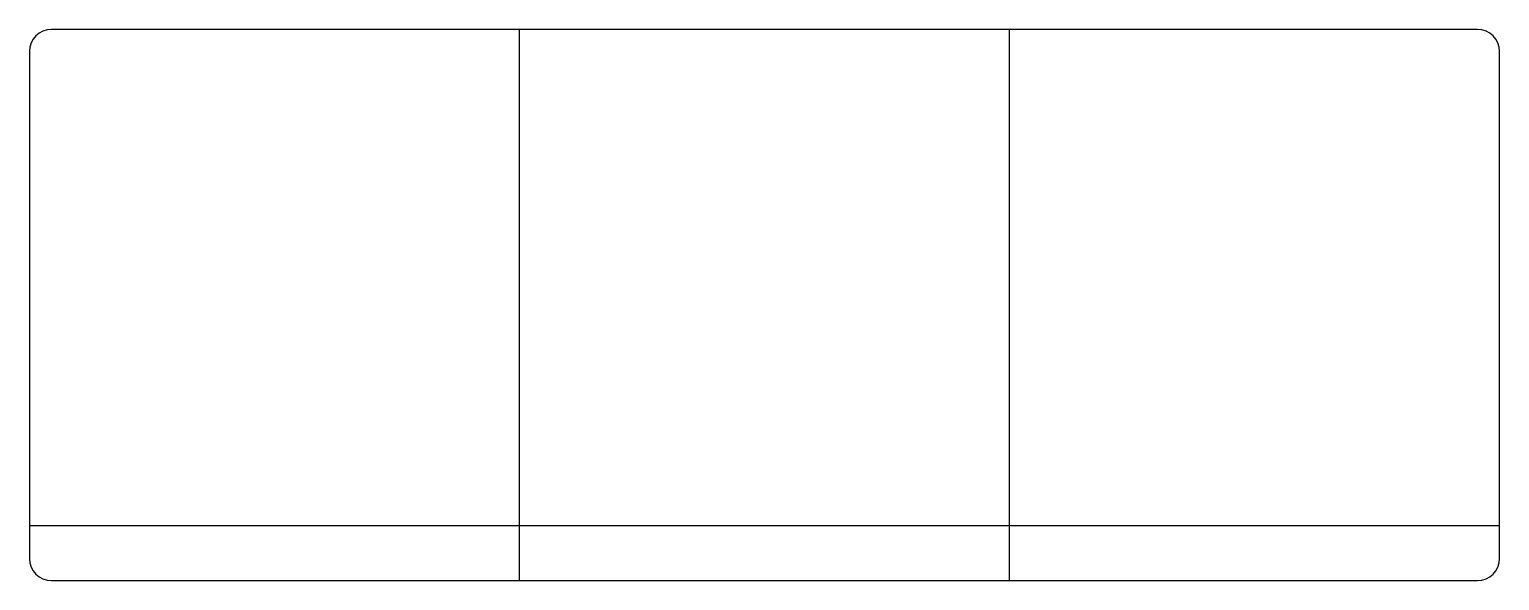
# Model space of a CAD drawing. Header units: millimetres. Extents: x -600 to 600, y -225 to 225.
import ezdxf

# ---------------------------------------------------------------- set-up
doc = ezdxf.new("R2010")
doc.units = ezdxf.units.MM

msp = doc.modelspace()

# ---------------------------------------------------------------- linework, layer by layer
at = {"layer": 'NT_VAN_PHONG'}
for p, q in [((582, 225), (-582, 225)), ((-200, -225), (-200, 225)), ((200, -225), (200, 225)), ((-600, 207), (-600, -207)), ((600, -207), (600, 207)), ((-600, -180), (600, -180)), ((-582, -225), (582, -225))]:
    msp.add_line(p, q, dxfattribs=at)
for centre, start, end in [((-582, 207), 90, 180), ((582, 207), 0, 90), ((-582, -207), 180, 270), ((582, -207), -90, 0)]:
    msp.add_arc(centre, 18, start, end, dxfattribs=at)

doc.saveas('drawing.dxf')
